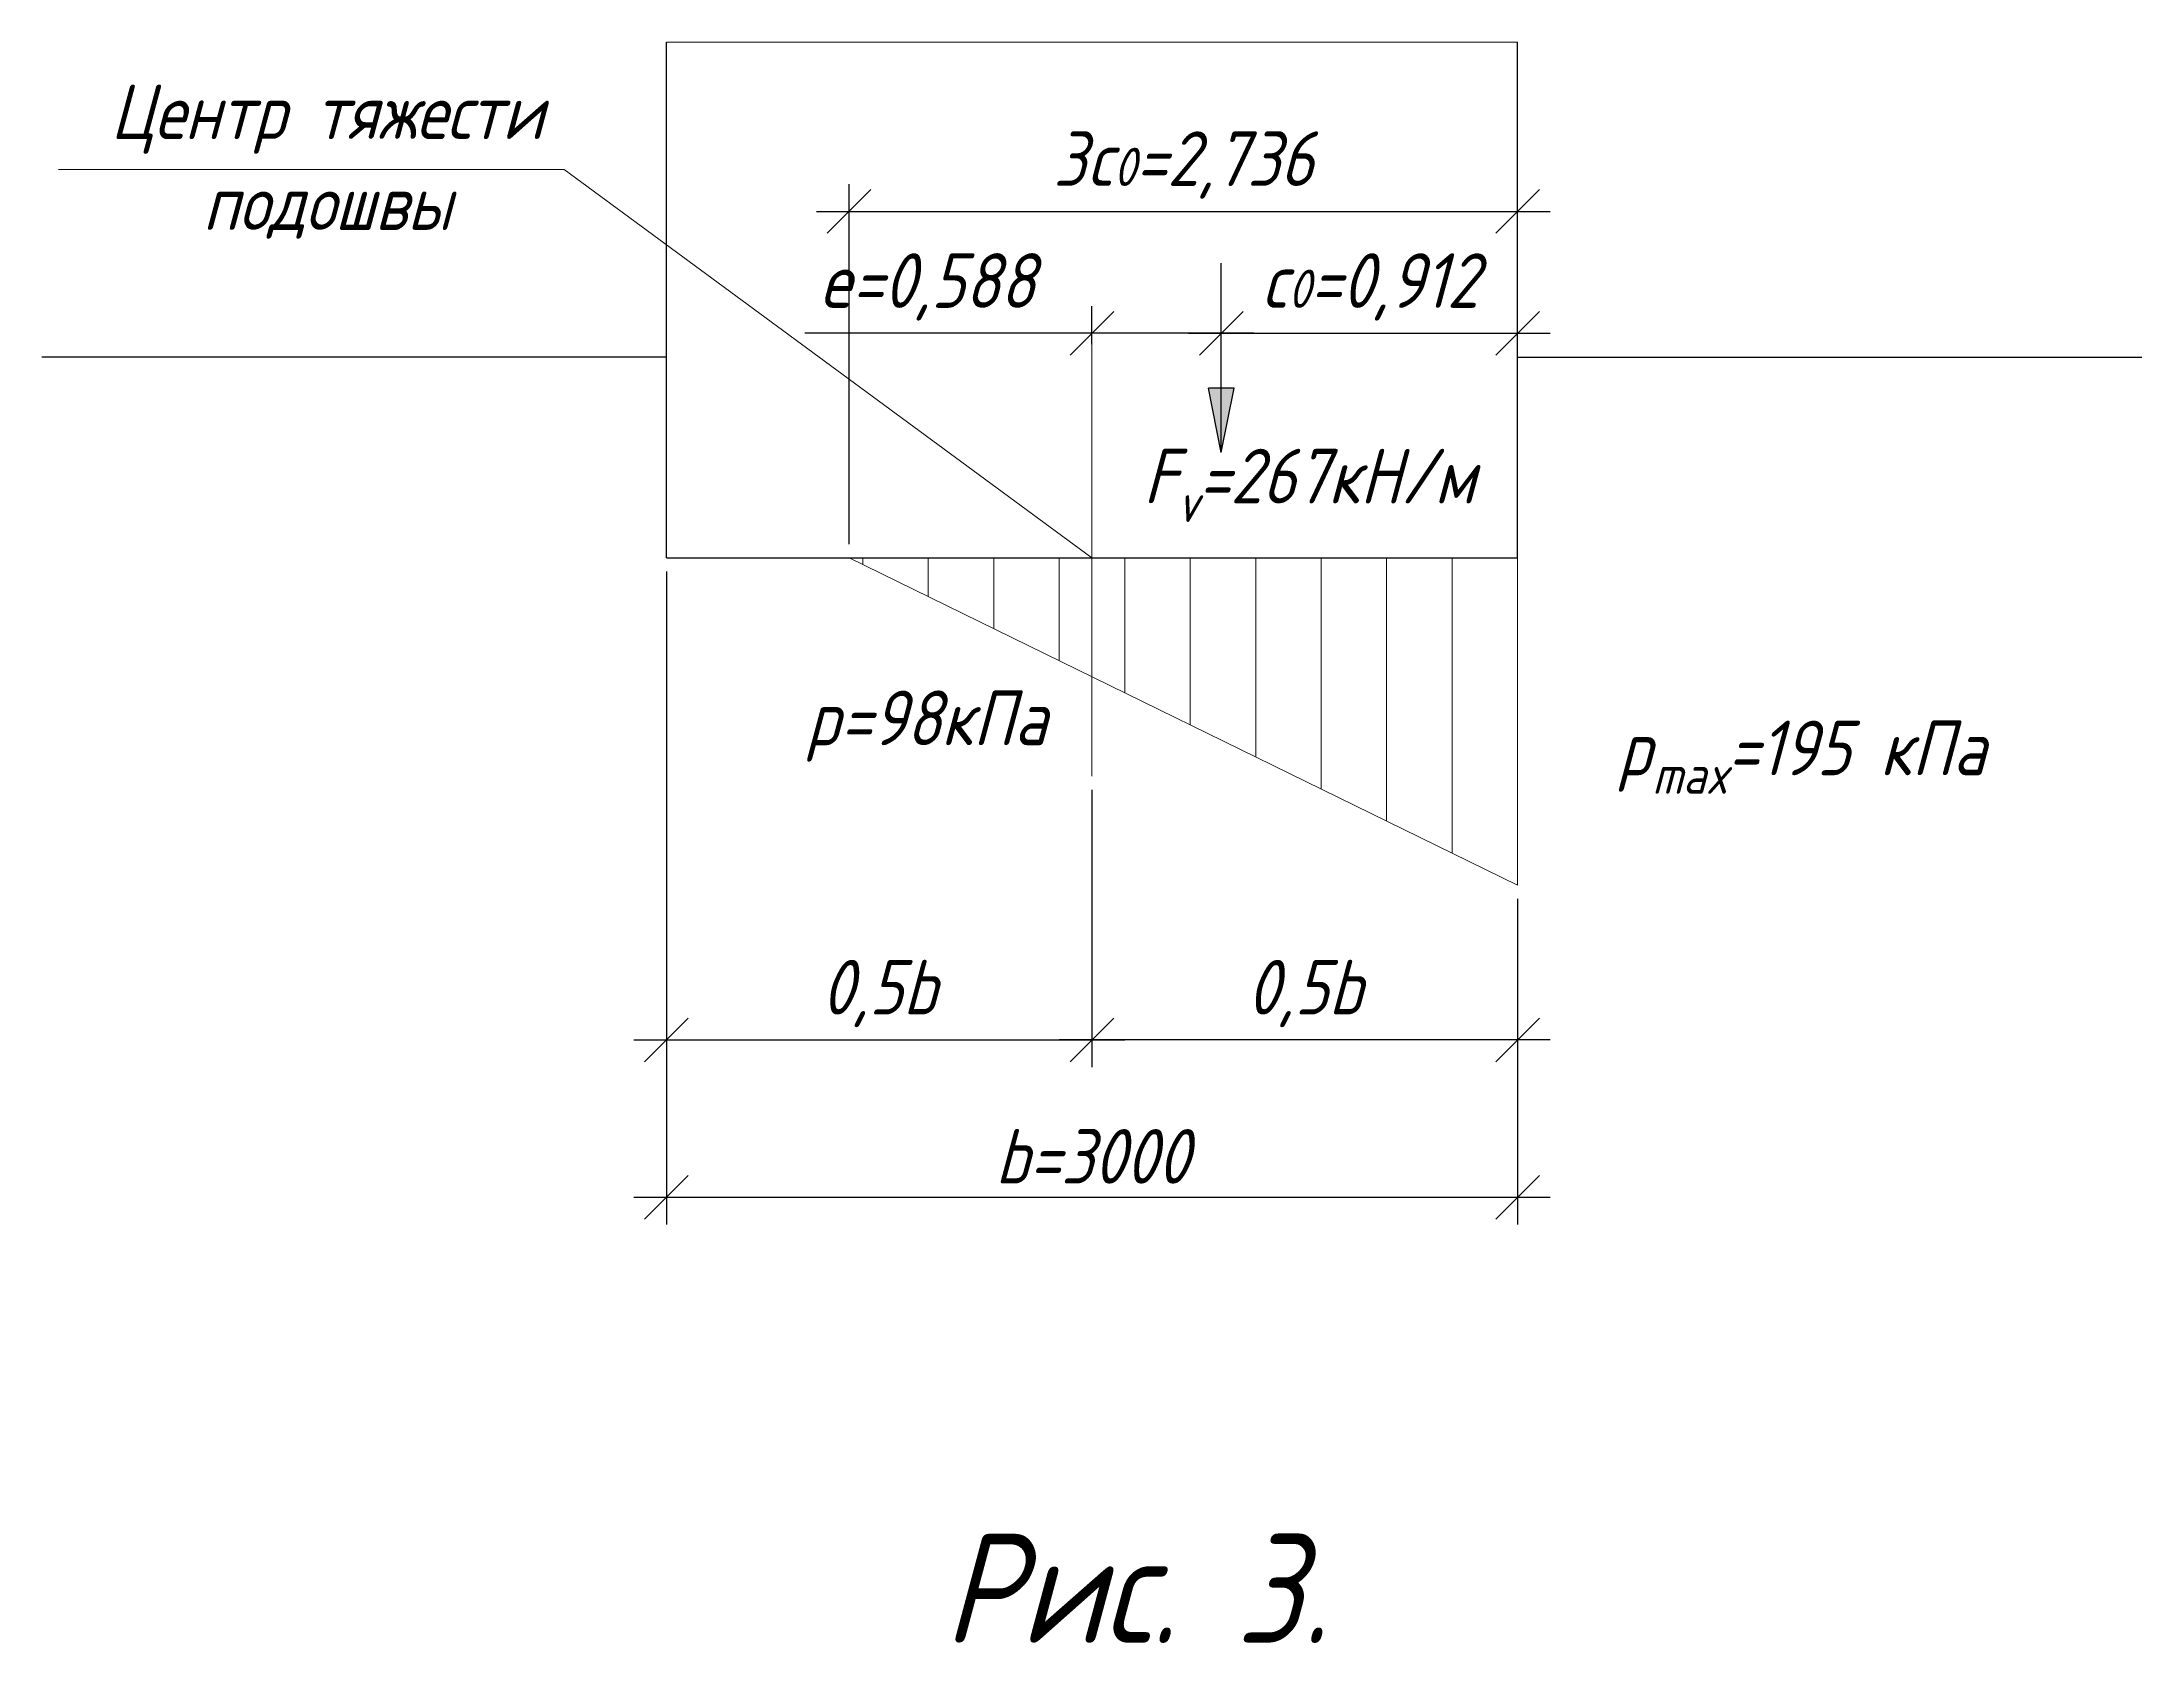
# Model space of a CAD drawing. Header units: millimetres. Extents: x -1004 to 900128, y -352756 to 107728.
# Drawn here: x 33100 to 42722, y -30935 to -23601 of the extents above; entities that cross this region are included whole.
import ezdxf

# ---------------------------------------------------------------- set-up
doc = ezdxf.new("R2010")
doc.units = ezdxf.units.MM
doc.linetypes.add('ACAD_ISO04W100', pattern=[30, 24, -3, 0, -3])
for name, color, linetype, lineweight in [('axles', 152, 'ACAD_ISO04W100', 20), ('basic', 95, 'Continuous', 30), ('size', 45, 'Continuous', 20), ('text', 13, 'Continuous', 20), ('thin', 153, 'Continuous', 18)]:
    doc.layers.add(name, color=color, linetype=linetype, lineweight=lineweight)
doc.styles.add('Structures', font='isocpeur.ttf', dxfattribs={"width": 0.85, "oblique": 15})
doc.styles.add('structures 5', font='isocpeur.ttf', dxfattribs={"width": 0.85, "oblique": 15, "height": 5})
doc.dimstyles.new('structures 3.5', dxfattribs={"dimtxt": 3.5, "dimasz": 2, "dimexe": 1.25, "dimexo": 0.625, "dimtad": 1, "dimtxsty": 'Structures', "dimblk": 'OBLIQUE', "dimcen": 2.5, "dimdle": 1.5, "dimadec": 0, "dimazin": 0, "dimtfac": 1, "dimtmove": 0, "dimatfit": 3, "dimfxl": 1, "dimarcsym": 0})

# ---------------------------------------------------------------- blocks, each defined once
blk = doc.blocks.new('_Oblique')
at = {"color": 0, "linetype": 'ByBlock', "lineweight": -2}
blk.add_line((-0.5, -0.5), (0.5, 0.5), dxfattribs=at)
blk = doc.blocks.new('*D341')
at = {"layer": 'Defpoints', "color": 0, "transparency": 16777216}
for p in [(35961.1, -25964), (37911.1, -26964), (37911.1, -28172.7)]:
    blk.add_point(p, dxfattribs=at)
at = {"layer": 'size', "color": 0, "lineweight": -2, "transparency": 16777216}
for p, q in [((35961.1, -26026.5), (35961.1, -28297.7)), ((37911.1, -27026.5), (37911.1, -28297.7)), ((35811.1, -28172.7), (38061.1, -28172.7))]:
    blk.add_line(p, q, dxfattribs=at)
at = {"layer": 'size', "color": 0, "lineweight": -2, "transparency": 16777216, "xscale": 200, "yscale": 200, "zscale": 200, "rotation": 180}
blk.add_blockref('_Oblique', (35961.1, -28172.7), dxfattribs=at)
at = {"layer": 'size', "color": 0, "lineweight": -2, "transparency": 16777216, "xscale": 200, "yscale": 200, "zscale": 200}
blk.add_blockref('_Oblique', (37911.1, -28172.7), dxfattribs=at)
at = {"layer": 'size', "color": 0, "transparency": 16777216, "insert": (36936.1, -27960.2), "char_height": 250, "attachment_point": 5, "style": 'Structures'}
blk.add_mtext('0,5b', dxfattribs=at)
blk = doc.blocks.new('*D342')
at = {"layer": 'Defpoints', "color": 0, "transparency": 16777216}
for p in [(37911.1, -26964), (39861.1, -27464), (37911.1, -28172.7)]:
    blk.add_point(p, dxfattribs=at)
at = {"layer": 'size', "color": 0, "lineweight": -2, "transparency": 16777216}
for p, q in [((37911.1, -27026.5), (37911.1, -28297.7)), ((39861.1, -27526.5), (39861.1, -28297.7)), ((40011.1, -28172.7), (37761.1, -28172.7))]:
    blk.add_line(p, q, dxfattribs=at)
at = {"layer": 'size', "color": 0, "lineweight": -2, "transparency": 16777216, "xscale": 200, "yscale": 200, "zscale": 200, "rotation": 180}
blk.add_blockref('_Oblique', (37911.1, -28172.7), dxfattribs=at)
at = {"layer": 'size', "color": 0, "lineweight": -2, "transparency": 16777216, "xscale": 200, "yscale": 200, "zscale": 200}
blk.add_blockref('_Oblique', (39861.1, -28172.7), dxfattribs=at)
at = {"layer": 'size', "color": 0, "transparency": 16777216, "insert": (38886.1, -27960.2), "char_height": 250, "attachment_point": 5, "style": 'Structures'}
blk.add_mtext('0,5b', dxfattribs=at)
blk = doc.blocks.new('*D343')
at = {"layer": 'Defpoints', "color": 0, "transparency": 16777216}
for p in [(35961.1, -25964), (39861.1, -27464), (39861.1, -28893.3)]:
    blk.add_point(p, dxfattribs=at)
at = {"layer": 'size', "color": 0, "lineweight": -2, "transparency": 16777216}
for p, q in [((35961.1, -26026.5), (35961.1, -29018.3)), ((39861.1, -27526.5), (39861.1, -29018.3)), ((35811.1, -28893.3), (40011.1, -28893.3))]:
    blk.add_line(p, q, dxfattribs=at)
at = {"layer": 'size', "color": 0, "lineweight": -2, "transparency": 16777216, "xscale": 200, "yscale": 200, "zscale": 200, "rotation": 180}
blk.add_blockref('_Oblique', (35961.1, -28893.3), dxfattribs=at)
at = {"layer": 'size', "color": 0, "lineweight": -2, "transparency": 16777216, "xscale": 200, "yscale": 200, "zscale": 200}
blk.add_blockref('_Oblique', (39861.1, -28893.3), dxfattribs=at)
at = {"layer": 'size', "color": 0, "transparency": 16777216, "insert": (37911.1, -28705.8), "char_height": 250, "attachment_point": 5, "style": 'Structures'}
blk.add_mtext('b=3000', dxfattribs=at)
blk = doc.blocks.new('*D344')
at = {"layer": 'Defpoints', "color": 0, "transparency": 16777216}
for p in [(39861.1, -24377.4), (39861.1, -25044.7), (36798.1, -25964)]:
    blk.add_point(p, dxfattribs=at)
at = {"layer": 'size', "color": 0, "lineweight": -2, "transparency": 16777216}
for p, q in [((36798.1, -25901.5), (36798.1, -24252.4)), ((39861.1, -24982.2), (39861.1, -24252.4)), ((36648.1, -24377.4), (40011.1, -24377.4))]:
    blk.add_line(p, q, dxfattribs=at)
at = {"layer": 'size', "color": 0, "lineweight": -2, "transparency": 16777216, "xscale": 200, "yscale": 200, "zscale": 200, "rotation": 180}
blk.add_blockref('_Oblique', (36798.1, -24377.4), dxfattribs=at)
at = {"layer": 'size', "color": 0, "lineweight": -2, "transparency": 16777216, "xscale": 200, "yscale": 200, "zscale": 200}
blk.add_blockref('_Oblique', (39861.1, -24377.4), dxfattribs=at)
at = {"layer": 'size', "color": 0, "transparency": 16777216, "insert": (38329.6, -24164.9), "char_height": 350, "attachment_point": 5, "style": 'Structures'}
blk.add_mtext('{\\H0.71429x;3c\\H0.7x;\\S^ 0;\\H1.42857x;=2,736}', dxfattribs=at)
blk = doc.blocks.new('*D345')
at = {"layer": 'Defpoints', "color": 0, "transparency": 16777216}
for p in [(37911.1, -24935.8), (37911.1, -25047.9), (38503.4, -25047.9)]:
    blk.add_point(p, dxfattribs=at)
at = {"layer": 'size', "color": 0, "lineweight": -2, "transparency": 16777216}
for p, q in [((37911.1, -24985.4), (37911.1, -24810.8)), ((38503.4, -24985.4), (38503.4, -24810.8)), ((37911.1, -24935.8), (36594.7, -24935.8)), ((38653.4, -24935.8), (37911.1, -24935.8))]:
    blk.add_line(p, q, dxfattribs=at)
at = {"layer": 'size', "color": 0, "lineweight": -2, "transparency": 16777216, "xscale": 200, "yscale": 200, "zscale": 200, "rotation": 180}
blk.add_blockref('_Oblique', (37911.1, -24935.8), dxfattribs=at)
at = {"layer": 'size', "color": 0, "lineweight": -2, "transparency": 16777216, "xscale": 200, "yscale": 200, "zscale": 200}
blk.add_blockref('_Oblique', (38503.4, -24935.8), dxfattribs=at)
at = {"layer": 'size', "color": 0, "transparency": 16777216, "insert": (37152.9, -24723.3), "char_height": 350, "attachment_point": 5, "style": 'Structures'}
blk.add_mtext('{\\H0.71429x;e=0,588}', dxfattribs=at)
blk = doc.blocks.new('*D346')
at = {"layer": 'Defpoints', "color": 0, "transparency": 16777216}
for p in [(39861.1, -24935.8), (38503.4, -25047.9), (39861.1, -25047.9)]:
    blk.add_point(p, dxfattribs=at)
at = {"layer": 'size', "color": 0, "lineweight": -2, "transparency": 16777216}
for p, q in [((38503.4, -24985.4), (38503.4, -24810.8)), ((39861.1, -24985.4), (39861.1, -24810.8)), ((38353.4, -24935.8), (40011.1, -24935.8))]:
    blk.add_line(p, q, dxfattribs=at)
at = {"layer": 'size', "color": 0, "lineweight": -2, "transparency": 16777216, "xscale": 200, "yscale": 200, "zscale": 200, "rotation": 180}
blk.add_blockref('_Oblique', (38503.4, -24935.8), dxfattribs=at)
at = {"layer": 'size', "color": 0, "lineweight": -2, "transparency": 16777216, "xscale": 200, "yscale": 200, "zscale": 200}
blk.add_blockref('_Oblique', (39861.1, -24935.8), dxfattribs=at)
at = {"layer": 'size', "color": 0, "transparency": 16777216, "insert": (39182.3, -24723.3), "char_height": 350, "attachment_point": 5, "style": 'Structures'}
blk.add_mtext('{\\H0.71429x;c\\H0.7x;\\S^ 0;\\H1.42857x;=0,912}', dxfattribs=at)

msp = doc.modelspace()

# ---------------------------------------------------------------- hatches: boundary and pattern name
at = {"layer": 'basic'}
h = msp.add_hatch(color=256, dxfattribs=at)
h.dxf.hatch_style = 1
h.paths.add_polyline_path([(38562.172, -25186.533), (38503.441, -25186.533), (38503.441, -25481.19)])
h.paths.add_polyline_path([(38503.441, -25186.533), (38444.709, -25186.533), (38503.441, -25481.19)])

# ---------------------------------------------------------------- linework, layer by layer
at = {"layer": 'axles', "ltscale": 0.1}
msp.add_line((37911.103, -26963.954), (37911.103, -24935.837), dxfattribs=at)
at = {"layer": 'basic'}
for p, q in [((35961.103, -25963.954), (35961.103, -23601.376)), ((39861.103, -25963.954), (39861.103, -23601.376)), ((38503.441, -25481.19), (38503.441, -24614.656)), ((35961.103, -25044.732), (33099.82, -25044.732)), ((39861.103, -25044.732), (42722.386, -25044.732)), ((38562.172, -25186.533), (38444.709, -25186.533)), ((38503.441, -25481.19), (38444.709, -25186.533)), ((38503.441, -25481.19), (38562.172, -25186.533)), ((35961.103, -25963.954), (39861.103, -25963.954))]:
    msp.add_line(p, q, dxfattribs=at)
for points in [[(35961.103, -25044.732), (33099.82, -25044.732)], [(39861.103, -25044.732), (42722.386, -25044.732)]]:
    msp.add_lwpolyline(points, dxfattribs=at)
at = {"layer": 'thin'}
for p, q in [((33175.653, -24184.699), (35492.287, -24184.699)), ((35492.287, -24184.699), (37911.103, -25963.954)), ((39861.103, -27463.954), (36798.103, -25963.954)), ((36861.103, -25963.954), (36861.103, -25994.807)), ((37161.103, -25963.954), (37161.103, -26141.721)), ((37461.103, -25963.954), (37461.103, -26288.636)), ((37761.103, -25963.954), (37761.103, -26435.551)), ((38061.103, -25963.954), (38061.103, -26582.466)), ((38361.103, -25963.954), (38361.103, -26729.38)), ((38661.103, -25963.954), (38661.103, -26876.295)), ((38961.103, -25963.954), (38961.103, -27023.21)), ((39261.103, -25963.954), (39261.103, -27170.125)), ((39561.103, -25963.954), (39561.103, -27317.04)), ((39861.103, -25963.954), (39861.103, -27463.954))]:
    msp.add_line(p, q, dxfattribs=at)
msp.add_lwpolyline([(35961.103, -23601.376), (39861.103, -23601.376)], dxfattribs=at)

# ---------------------------------------------------------------- texts
at = {"layer": 'text', "attachment_point": 5, "style": 'structures 5'}
for s, insert, char_height, width in [('\\A1;Центр тяжести подошвы', (34406.441, -24149.019), 250, 2558.84936), ('\\A1;F{\\H0.7x;\\S^ v;}=267кН/м', (38906.78, -25632.204), 250, 1992.91099), ('\\A1;p=98кПа', (37151.894, -26735.209), 250, 1273.24932), ('\\A1;p{\\H0.7x;\\S^ max;}=195 кПа', (41162.572, -26877.606), 250, 2613.04089), ('Рис. 3.', (38112.679, -30685.082), 500, 2515.89751)]:
    msp.add_mtext(s, dxfattribs=dict(at, insert=insert, char_height=char_height, width=width))

# ---------------------------------------------------------------- dimensions: what is measured, and where the dimension line sits
at = {"layer": 'size'}
for base, p1, p2, text, picture, middle in [((39861.103, -24377.405), (36798.103, -25963.954), (39861.103, -25044.732), '{\\H0.71429x;3c\\H0.7x;\\S^ 0;\\H1.42857x;=2,736}', '*D344', (38329.603, -24164.904)), ((37911.103, -24935.837), (38503.441, -25047.923), (37911.103, -25047.923), '{\\H0.71429x;e=0,588}', '*D345', (37152.919, -24723.336)), ((39861.103, -24935.837), (38503.441, -25047.923), (39861.103, -25047.923), '{\\H0.71429x;c\\H0.7x;\\S^ 0;\\H1.42857x;=0,912}', '*D346', (39182.272, -24723.336))]:
    dim = msp.add_linear_dim(base=base, p1=p1, p2=p2, text=text, dimstyle='structures 3.5', dxfattribs=at)
    dim.commit()
    dim.dimension.update_dxf_attribs({"geometry": picture, "text_midpoint": middle})
for base, p2, text, picture, middle in [((37911.103, -28172.666), (37911.103, -26963.954), '0,5b', '*D341', (36936.103, -27960.166)), ((39861.103, -28893.334), (39861.103, -27463.954), 'b=3000', '*D343', (37911.103, -28705.834))]:
    dim = msp.add_linear_dim(base=base, p1=(35961.103, -25963.954), p2=p2, text=text, dimstyle='structures 3.5', override={"dimtxt": 2.5}, dxfattribs=at)
    dim.commit()
    dim.dimension.update_dxf_attribs({"geometry": picture, "text_midpoint": middle})
dim = msp.add_linear_dim(base=(37911.103, -28172.666), p1=(39861.103, -27463.954), p2=(37911.103, -26963.954), angle=180, text='0,5b', dimstyle='structures 3.5', override={"dimtxt": 2.5}, dxfattribs=at)
dim.commit()
dim.dimension.update_dxf_attribs({"geometry": '*D342', "text_midpoint": (38886.103, -27960.166)})

doc.saveas('drawing.dxf')
